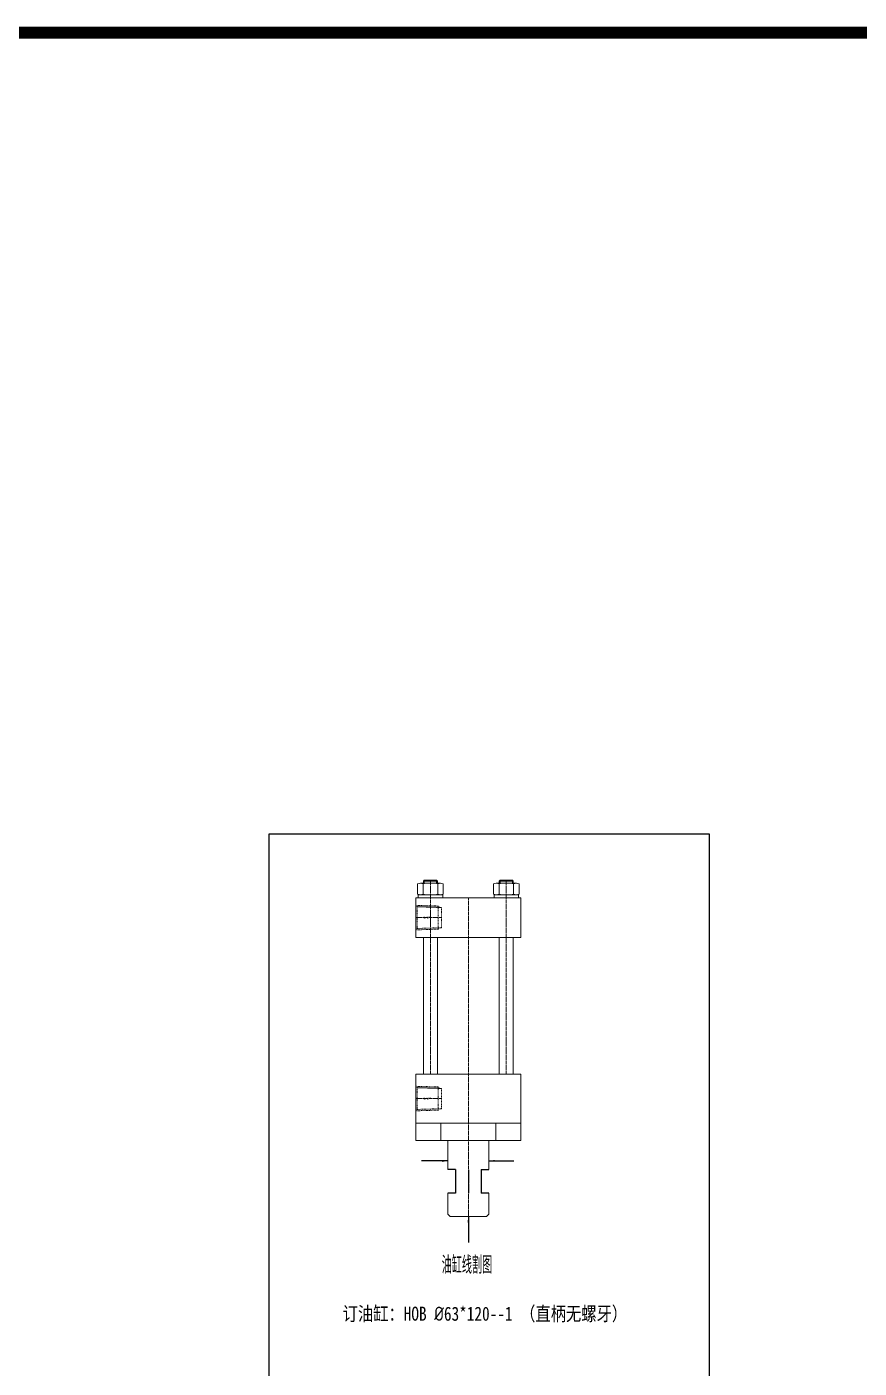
# Model space of a CAD drawing. Header units: millimetres. Extents: x 1147 to 12155, y -6137 to -4403.
# Drawn here: x 4673 to 5386, y -5552 to -4403 of the extents above; entities that cross this region are included whole.
import ezdxf
from ezdxf.enums import TextEntityAlignment as Align

# ---------------------------------------------------------------- set-up
doc = ezdxf.new("R2010")
doc.units = ezdxf.units.MM
doc.header["$LTSCALE"] = 16.335
doc.linetypes.add('CENTER', pattern=[0.6, 0.375, -0.075, 0.075, -0.075])
doc.linetypes.add('HIDDEN', pattern=[0.2, 0.1, -0.1])
doc.layers.get('0').update_dxf_attribs({"linetype": 'CONTINUOUS'})
doc.layers.add('dim', color=82, linetype='CONTINUOUS', lineweight=9)
doc.layers.add('std', color=7, linetype='CONTINUOUS', lineweight=20)
doc.styles.get("Standard").update_dxf_attribs({"font": 'txt', "width": 0.8})
doc.dimstyles.get("Standard").update_dxf_attribs({"dimtxt": 0.15625, "dimasz": 0.1875, "dimexe": 0.125, "dimexo": 0.0625, "dimtad": 0, "dimtih": 1, "dimtoh": 1, "dimdsep": 46, "dimtxsty": 'Standard', "dimcen": 0.09, "dimadec": 0, "dimazin": 0, "dimtp": 0.01, "dimtm": 0.01, "dimtfac": 1, "dimtofl": 0, "dimtmove": 0, "dimatfit": 3, "dimfxl": 0, "dimtolj": 1, "dimarcsym": 0})

msp = doc.modelspace()

# ---------------------------------------------------------------- linework, layer by layer
at = {"color": 2, "linetype": 'Continuous'}
for p, q in [((5040.071, -5381.78), (5033.571, -5381.78)), ((5040.071, -5381.78), (5040.071, -5401.98)), ((5062.071, -5381.78), (5062.071, -5401.98)), ((5062.071, -5381.78), (5068.571, -5381.78)), ((5040.071, -5401.98), (5033.571, -5401.98)), ((5068.571, -5401.98), (5062.071, -5401.98))]:
    msp.add_line(p, q, dxfattribs=at)
at = {"color": 1, "linetype": 'CENTER', "ltscale": 0.248791}
msp.add_line((5051.071, -5381.88), (5051.071, -5401.88), dxfattribs=at)
at = {"color": 4, "const_width": 10}
msp.add_lwpolyline([(1152.047, -4407.867), (12150.021, -4407.867), (12150.021, -6132.016), (1152.047, -6132.016)], close=True, dxfattribs=at)
msp.add_lwpolyline([(4880.269, -5094.004), (5257.419, -5094.004), (5257.419, -5571.058), (4880.269, -5571.058)], close=True)
at = {"layer": 'std', "color": 7, "linetype": 'Continuous', "ltscale": 0.3}
for p, q in [((5012.571, -5134.63), (5013.321, -5133.88)), ((5012.571, -5136.38), (5012.571, -5134.63)), ((5012.571, -5134.63), (5024.571, -5134.63)), ((5013.321, -5133.88), (5023.821, -5133.88)), ((5024.571, -5134.63), (5023.821, -5133.88)), ((5024.571, -5136.38), (5024.571, -5134.63)), ((5077.571, -5134.63), (5078.321, -5133.88)), ((5077.571, -5136.38), (5077.571, -5134.63)), ((5077.571, -5134.63), (5089.571, -5134.63)), ((5078.321, -5133.88), (5088.821, -5133.88)), ((5089.571, -5134.63), (5088.821, -5133.88)), ((5089.571, -5136.38), (5089.571, -5134.63)), ((5007.601, -5145.752), (5007.601, -5137.009)), ((5008.071, -5148.88), (5008.071, -5146.38)), ((5008.071, -5146.38), (5029.071, -5146.38)), ((5009.976, -5136.38), (5027.165, -5136.38)), ((5012.351, -5145.752), (5012.351, -5137.009)), ((5024.79, -5145.752), (5024.79, -5137.009)), ((5029.071, -5148.88), (5029.071, -5146.38)), ((5029.54, -5145.752), (5029.54, -5137.009)), ((5072.601, -5145.752), (5072.601, -5137.009)), ((5073.071, -5148.88), (5073.071, -5146.38)), ((5073.071, -5146.38), (5094.071, -5146.38)), ((5074.976, -5136.38), (5092.165, -5136.38)), ((5077.351, -5145.752), (5077.351, -5137.009)), ((5089.79, -5145.752), (5089.79, -5137.009)), ((5094.071, -5148.88), (5094.071, -5146.38)), ((5094.54, -5145.752), (5094.54, -5137.009)), ((5096.071, -5148.88), (5006.071, -5148.88)), ((5006.071, -5148.88), (5006.071, -5182.88)), ((5096.071, -5182.88), (5096.071, -5148.88)), ((5006.071, -5182.88), (5096.071, -5182.88)), ((5012.571, -5182.88), (5012.571, -5299.88)), ((5024.571, -5182.88), (5024.571, -5299.88)), ((5077.571, -5182.88), (5077.571, -5299.88)), ((5089.571, -5182.88), (5089.571, -5299.88)), ((5096.071, -5299.88), (5006.071, -5299.88)), ((5006.071, -5299.88), (5006.071, -5356.88)), ((5096.071, -5356.88), (5096.071, -5299.88)), ((5006.071, -5341.88), (5096.071, -5341.88)), ((5030.571, -5341.88), (5006.571, -5341.88)), ((5027.571, -5341.88), (5027.571, -5356.88)), ((5074.571, -5341.88), (5074.571, -5356.88)), ((5096.071, -5356.88), (5006.071, -5356.88)), ((5033.571, -5381.78), (5033.571, -5356.88)), ((5068.571, -5381.78), (5068.571, -5356.88)), ((5033.571, -5419.88), (5033.571, -5401.98)), ((5068.571, -5419.88), (5068.571, -5401.98)), ((5033.571, -5419.88), (5035.571, -5421.88)), ((5066.571, -5421.88), (5035.571, -5421.88)), ((5066.571, -5421.88), (5068.571, -5419.88))]:
    msp.add_line(p, q, dxfattribs=at)
at = {"layer": 'std', "color": 3, "linetype": 'Continuous', "ltscale": 0.3}
for p, q in [((5013.321, -5136.38), (5013.321, -5133.88)), ((5023.821, -5136.38), (5023.821, -5133.88)), ((5078.321, -5136.38), (5078.321, -5133.88)), ((5088.821, -5136.38), (5088.821, -5133.88))]:
    msp.add_line(p, q, dxfattribs=at)
at = {"layer": 'std', "color": 1, "linetype": 'CENTER', "ltscale": 0.3}
for p, q in [((5018.571, -5299.88), (5018.571, -5133.88)), ((5083.571, -5299.88), (5083.571, -5133.88)), ((5051.071, -5421.88), (5051.071, -5148.88)), ((5006.071, -5165.88), (5028.071, -5165.88)), ((5006.071, -5320.88), (5028.071, -5320.88))]:
    msp.add_line(p, q, dxfattribs=at)
at = {"layer": 'std', "color": 8, "linetype": 'HIDDEN', "ltscale": 0.3}
for p, q in [((5006.071, -5155.383), (5007.253, -5156.565)), ((5006.071, -5155.383), (5025.071, -5155.977)), ((5007.253, -5156.565), (5007.253, -5175.196)), ((5028.071, -5157.215), (5007.253, -5156.565)), ((5007.253, -5156.565), (5028.071, -5157.215)), ((5025.071, -5155.977), (5026.253, -5157.159)), ((5025.071, -5155.977), (5025.071, -5175.784)), ((5028.071, -5174.545), (5028.071, -5157.215)), ((5007.253, -5175.196), (5006.071, -5176.378)), ((5006.071, -5176.378), (5025.071, -5175.784)), ((5007.253, -5175.196), (5028.071, -5174.545)), ((5025.071, -5175.784), (5026.253, -5174.602)), ((5006.071, -5310.383), (5007.253, -5311.565)), ((5006.071, -5310.383), (5025.071, -5310.977)), ((5007.253, -5311.565), (5007.253, -5330.196)), ((5028.071, -5312.215), (5007.253, -5311.565)), ((5007.253, -5311.565), (5028.071, -5312.215)), ((5025.071, -5310.977), (5026.253, -5312.159)), ((5025.071, -5310.977), (5025.071, -5330.784)), ((5028.071, -5329.545), (5028.071, -5312.215)), ((5007.253, -5330.196), (5006.071, -5331.378)), ((5006.071, -5331.378), (5025.071, -5330.784)), ((5007.253, -5330.196), (5028.071, -5329.545)), ((5025.071, -5330.784), (5026.253, -5329.602))]:
    msp.add_line(p, q, dxfattribs=at)
at = {"layer": 'std', "color": 7, "linetype": 'Continuous', "ltscale": 0.3}
for centre, start, end in [((5009.976, -5141.18), 60.343986, 119.656014), ((5009.976, -5141.58), 240.343986, 299.656014), ((5014.726, -5141.18), 90, 119.656014), ((5014.726, -5141.58), 240.343986, 270), ((5022.415, -5141.18), 60.343986, 90), ((5022.415, -5141.58), 270, 299.656014), ((5027.165, -5141.18), 60.343986, 119.656014), ((5027.165, -5141.58), 240.343986, 299.656014), ((5074.976, -5141.18), 60.343986, 119.656014), ((5074.976, -5141.58), 240.343986, 299.656014), ((5079.726, -5141.18), 90, 119.656014), ((5079.726, -5141.58), 240.343986, 270), ((5087.415, -5141.18), 60.343986, 90), ((5087.415, -5141.58), 270, 299.656014), ((5092.165, -5141.18), 60.343986, 119.656014), ((5092.165, -5141.58), 240.343986, 299.656014)]:
    msp.add_arc(centre, 4.8, start, end, dxfattribs=at)

# ---------------------------------------------------------------- texts
at = {"attachment_point": 1}
for s, insert, char_height, width in [('{\\Ftxt,gbcbig|c134;油缸线割图}', (5028.204, -5455.905), 15, 143.10954), ('{\\fSimSun|b0|i0|c134|p2;订油缸：HOB \\fISOCPEUR|b0|i0|c0|p34;%%C\\fSimSun|b0|i0|c134|p2;63*120--1 （直柄无螺牙）}', (4943.304, -5499.175), 12, 741.8636)]:
    msp.add_mtext(s, dxfattribs=dict(at, insert=insert, char_height=char_height, width=width))
at = {"layer": 'std', "color": 2, "linetype": 'Continuous', "ltscale": 0.3}
for p in [(5015.571, -5165.88), (5015.571, -5320.88)]:
    msp.add_text('1/2"', height=2, dxfattribs=at).set_placement(p, align=Align.MIDDLE)

# ---------------------------------------------------------------- leaders
at = {"layer": 'dim'}
for points in [[(5033.571, -5374.28), (5010.887, -5374.28)], [(5068.571, -5374.28), (5090.086, -5374.28)], [(5051.071, -5421.88), (5051.071, -5444.173)]]:
    msp.add_leader(points, dimstyle='Standard', override={"dimtxt": 2.5, "dimasz": 5, "dimexe": 0, "dimexo": 0, "dimgap": 0, "dimtih": 0, "dimtoh": 0, "dimzin": 0, "dimcen": 0, "dimclrd": 4, "dimclre": 4, "dimclrt": 6, "dimadec": 2, "dimtp": 0, "dimtm": 0, "dimfxl": 1.25, "dimtzin": 0}, dxfattribs=at)

doc.saveas('drawing.dxf')
